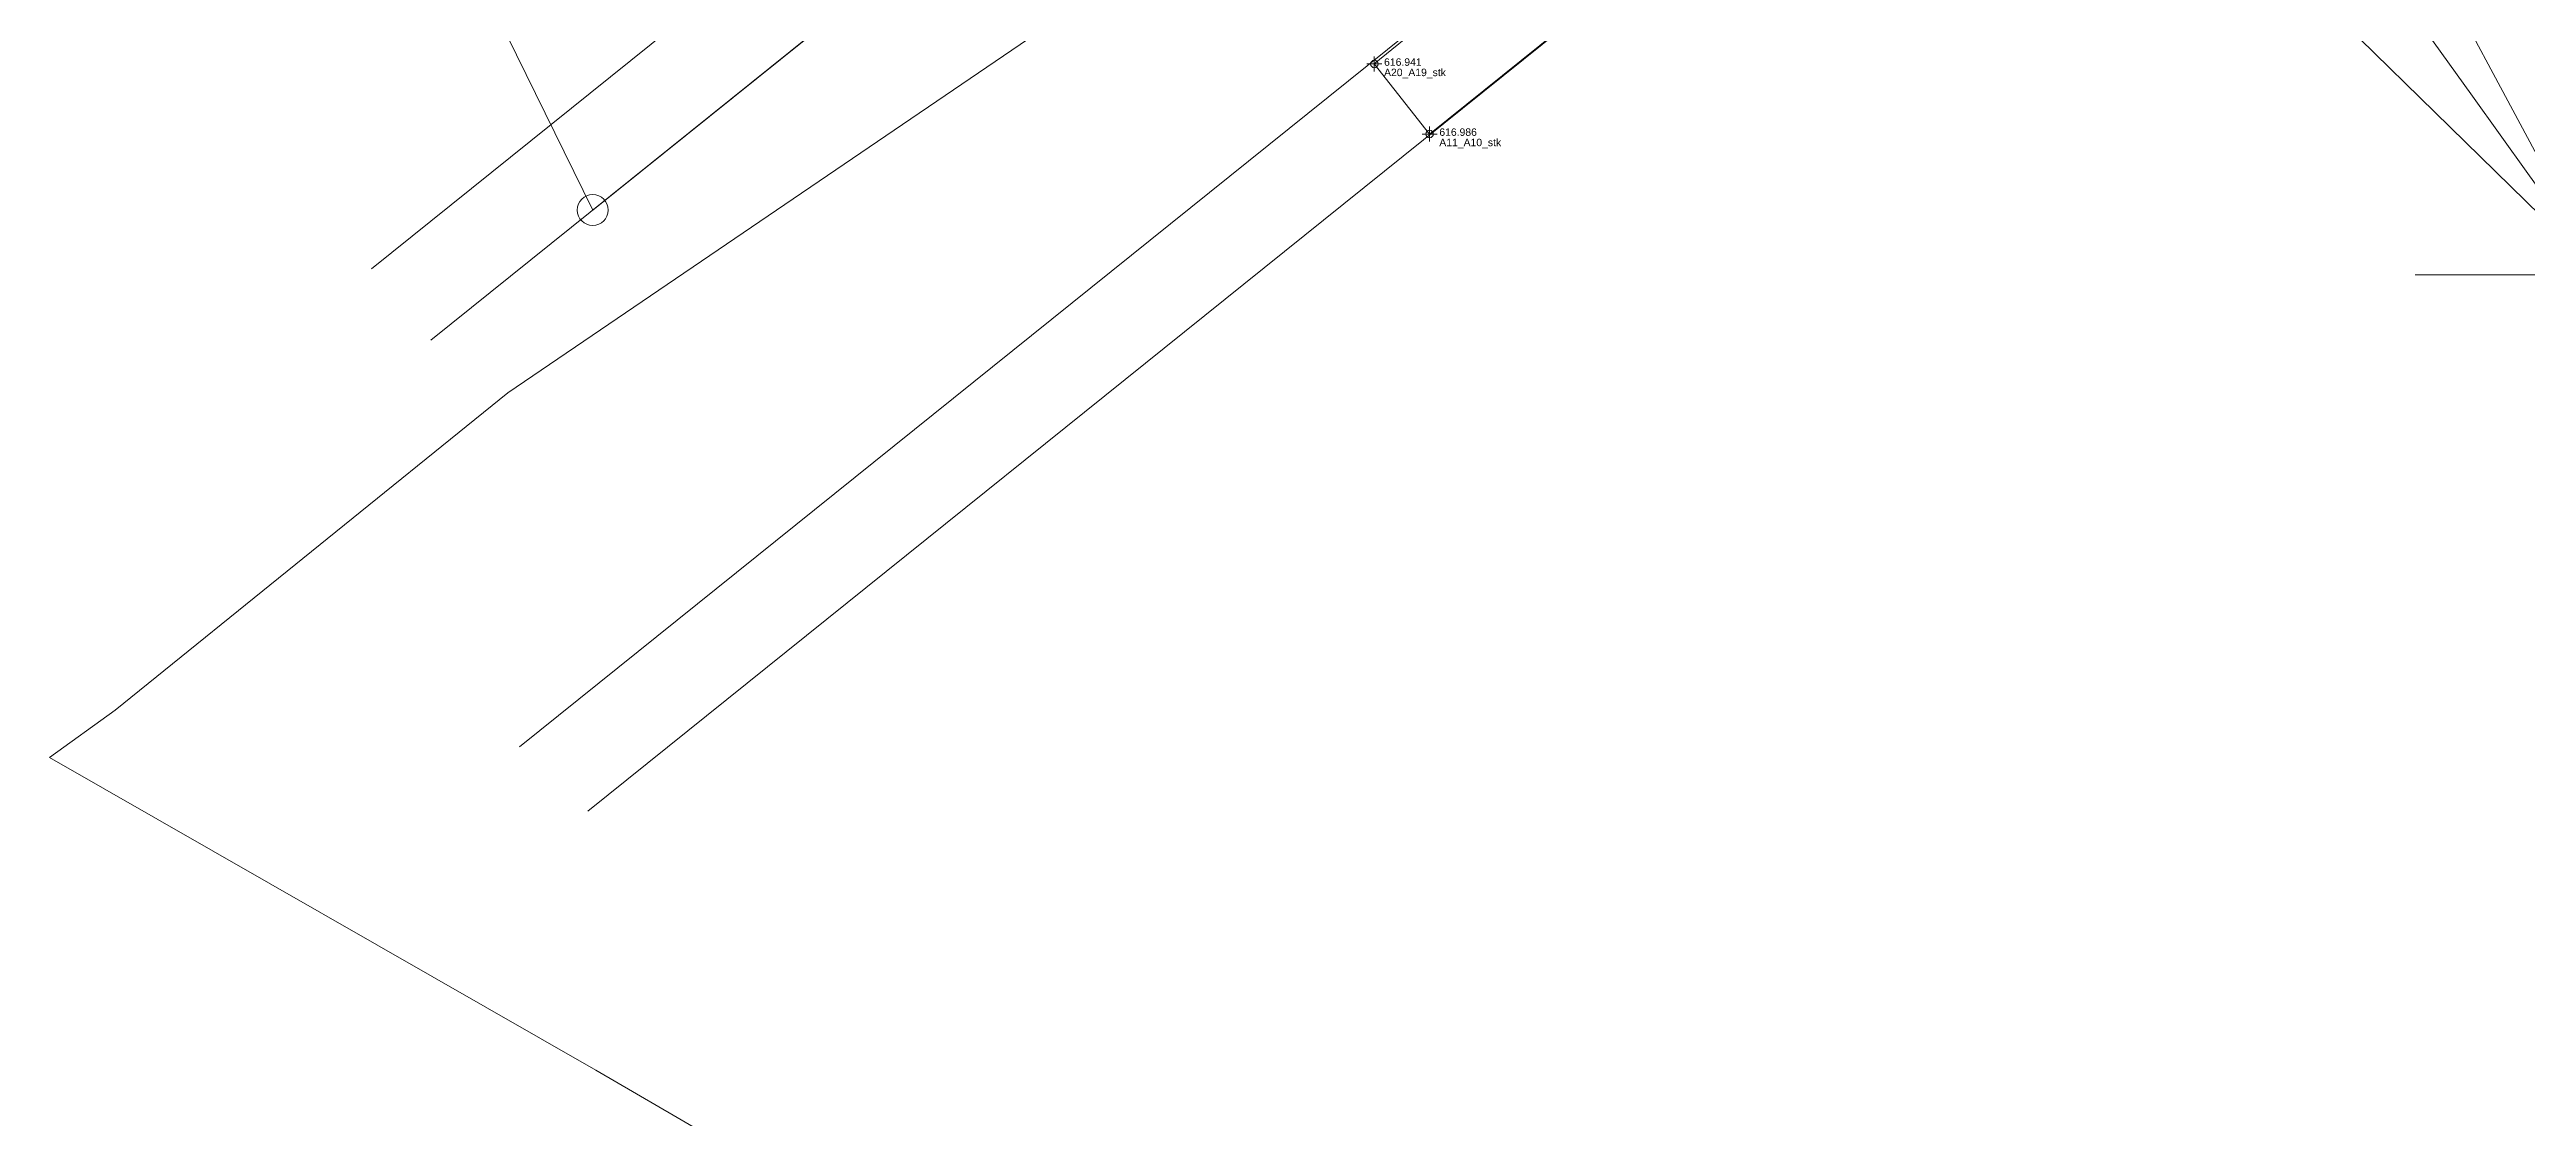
# Model space of a CAD drawing. Header units: metres. Extents: x 7511918 to 7512107, y 4692231 to 4692386.
# Drawn here: x 7511918.21 to 7511958.15, y 4692300.75 to 4692317.96 of the extents above; entities that cross this region are included whole.
import ezdxf

# ---------------------------------------------------------------- set-up
doc = ezdxf.new("R2010")
doc.units = ezdxf.units.M
doc.header["$PDMODE"] = 32
doc.header["$PDSIZE"] = 0.5
for name, color, linetype, lineweight in [('A - Rrugë_Pen_No__1', 7, 'Continuous', 0), ('germimi modeli trek', 1, 'Continuous', 0), ('Parcela Fqinje', 251, 'Continuous', 0), ('rruga_matjet', 45, 'Continuous', 0), ('terreni trek modelit', 132, 'Continuous', 0), ('vellimi  pikat', 97, 'Continuous', 0), ('vellimi  trek', 97, 'Continuous', 0), ('vellimi izo themelore', 97, 'Continuous', 0)]:
    doc.layers.add(name, color=color, linetype=linetype, lineweight=lineweight)
doc.styles.get("Standard").update_dxf_attribs({"font": 'arial.ttf'})

# ---------------------------------------------------------------- blocks, each defined once
blk = doc.blocks.new('*U344', base_point=(7511940.465, 4692316.601, 616.986))
at = {"layer": 'rruga_matjet', "linetype": 'ByBlock', "lineweight": -2}
for p, q in [((7511940.345, 4692316.601, 616.986), (7511940.585, 4692316.601, 616.986)), ((7511940.465, 4692316.481, 616.986), (7511940.465, 4692316.721, 616.986))]:
    blk.add_line(p, q, dxfattribs=at)
blk.add_circle((7511940.465, 4692316.601, 616.986), 0.06, dxfattribs=at)
at = {"layer": 'rruga_matjet', "linetype": 'ByBlock', "char_height": 0.12}
for s, insert, attachment_point in [('{\\fArial|b0|i0|c0|p34;\\C256;A11_A10_stk}', (7511940.622, 4692316.525, 616.986), 1), ('{\\fArial|b0|i0|c0|p34;\\C256;616.986}', (7511940.622, 4692316.631, 616.986), 4)]:
    blk.add_mtext(s, dxfattribs=dict(at, insert=insert, attachment_point=attachment_point))
blk = doc.blocks.new('*U347', base_point=(7511939.574, 4692317.73, 616.941))
at = {"layer": 'rruga_matjet', "linetype": 'ByBlock', "lineweight": -2}
for p, q in [((7511939.454, 4692317.73, 616.941), (7511939.694, 4692317.73, 616.941)), ((7511939.574, 4692317.61, 616.941), (7511939.574, 4692317.85, 616.941))]:
    blk.add_line(p, q, dxfattribs=at)
blk.add_circle((7511939.574, 4692317.73, 616.941), 0.06, dxfattribs=at)
at = {"layer": 'rruga_matjet', "linetype": 'ByBlock', "char_height": 0.12}
for s, insert, attachment_point in [('{\\fArial|b0|i0|c0|p34;\\C256;A20_A19_stk}', (7511939.731, 4692317.654, 616.941), 1), ('{\\fArial|b0|i0|c0|p34;\\C256;616.941}', (7511939.731, 4692317.76, 616.941), 4)]:
    blk.add_mtext(s, dxfattribs=dict(at, insert=insert, attachment_point=attachment_point))

msp = doc.modelspace()

# ---------------------------------------------------------------- linework, layer by layer
at = {"layer": 'A - Rrugë_Pen_No__1', "color": 5, "linetype": 'Continuous', "lineweight": 13}
for points in [[(7511923.403, 4692314.426), (7511977.414, 4692357.806), (7511977.851, 4692358.357), (7511978.027, 4692359.039), (7511977.913, 4692359.732), (7511977.528, 4692360.32), (7511972.741, 4692364.958), (7511968.144, 4692369.785), (7511963.744, 4692374.793)], [(7511924.358, 4692313.278), (7511979.135, 4692357.266), (7511979.783, 4692357.897), (7511980.312, 4692358.629), (7511980.705, 4692359.443), (7511981.002, 4692360.632), (7511981.013, 4692361.858), (7511980.737, 4692363.052), (7511980.189, 4692364.149), (7511979.399, 4692365.086), (7511974.582, 4692369.882), (7511969.971, 4692374.875)]]:
    msp.add_lwpolyline(points, dxfattribs=at)
for points in [[(7512057.317, 4692333.301, -0.166623), (7512008.192, 4692343.164, -0.026969), (7511992.916, 4692353.524, 0.354905), (7511983.439, 4692353.026), (7511972.538, 4692344.272), (7511925.79, 4692306.725)], [(7512057.317, 4692328.478, -0.165277), (7512005.772, 4692339.077, -0.032931), (7511987.41, 4692351.797), (7511986.673, 4692352.201), (7511985.843, 4692352.338), (7511985.015, 4692352.192), (7511984.282, 4692351.78), (7511967.317, 4692338.154), (7511926.891, 4692305.686)]]:
    msp.add_lwpolyline(points, format="xyb", dxfattribs=at)
at = {"layer": 'germimi modeli trek', "color": 1, "linetype": 'Continuous', "lineweight": 0}
for points in [[(7511952.192, 4692327.691, 617.257), (7511948.645, 4692324.808, 617.106), (7511959.359, 4692314.333, 617.127)], [(7511952.192, 4692327.691, 617.257), (7511959.359, 4692314.333, 617.127), (7511963.715, 4692318.075, 616.677)]]:
    msp.add_3dface(points, dxfattribs=at)
at = {"layer": 'Parcela Fqinje', "elevation": 609.752, "flags": 128}
msp.add_lwpolyline([(7512042.427, 4692243.089), (7512036.416, 4692234.41), (7512024.736, 4692231.331), (7512026.537, 4692239.37), (7512014.952, 4692250.065), (7512021.597, 4692257.99), (7512022.307, 4692258.85), (7512017.867, 4692262.99), (7512009.674, 4692254.166), (7511990.138, 4692265.631), (7511972.308, 4692273.251), (7511941.458, 4692293.101), (7511928.331, 4692300.748), (7511927.019, 4692301.512), (7511918.211, 4692306.549), (7511919.271, 4692307.313), (7511925.6, 4692312.428), (7511939.02, 4692321.55), (7511937.962, 4692322.418), (7511950.248, 4692331.332), (7511962.497, 4692339.88), (7511968.34, 4692344.458), (7511984.021, 4692356.967), (7511985.853, 4692355.253)], dxfattribs=at)
at = {"layer": 'rruga_matjet'}
msp.add_polyline3d([(7511977.387, 4692357.806, 619.84), (7511947.655, 4692333.937, 617.362), (7511938.212, 4692326.352, 617.264), (7511937.115, 4692328.317, 617.478), (7511931.708, 4692335.012, 617.51), (7511919.54, 4692330.522, 617.115), (7511924.362, 4692320.692, 616.987), (7511926.97, 4692315.376, 616.987), (7511938.668, 4692324.766, 617.224), (7511948.568, 4692332.719, 617.373), (7511979.122, 4692357.264, 619.879)], close=True, dxfattribs=at)
msp.add_polyline3d([(7511939.574, 4692317.73, 616.941), (7511940.465, 4692316.601, 616.986), (7511952.838, 4692326.546, 617.18), (7511984.282, 4692351.78, 619.849), (7511983.421, 4692353.012, 619.849), (7511951.951, 4692327.772, 617.213), (7511939.574, 4692317.73, 616.941)], dxfattribs=at)
msp.add_point((7511926.97, 4692315.376, 616.987), dxfattribs=at)
at = {"layer": 'terreni trek modelit', "color": 132, "linetype": 'Continuous', "lineweight": 0}
for points in [[(7511959.359, 4692314.333, 617.127), (7511952.192, 4692327.691, 617.257), (7511948.645, 4692324.808, 617.106)], [(7511959.359, 4692314.333, 617.127), (7511963.715, 4692318.075, 616.677), (7511952.192, 4692327.691, 617.257)]]:
    msp.add_3dface(points, dxfattribs=at)
at = {"layer": 'vellimi  pikat', "color": 97, "linetype": 'Continuous', "lineweight": 0}
msp.add_line((7511956.359, 4692314.333), (7511962.359, 4692314.333), dxfattribs=at)
at = {"layer": 'vellimi  trek', "color": 97, "linetype": 'Continuous', "lineweight": 0}
for points in [[(7511952.192, 4692327.691), (7511948.645, 4692324.808), (7511959.359, 4692314.333)], [(7511952.192, 4692327.691), (7511959.359, 4692314.333), (7511963.715, 4692318.075)]]:
    msp.add_3dface(points, dxfattribs=at)
at = {"layer": 'vellimi izo themelore', "color": 97, "linetype": 'Continuous', "lineweight": 0}
msp.add_lwpolyline([(7511959.359, 4692314.333), (7511959.286, 4692314.431), (7511959.106, 4692314.676), (7511958.76, 4692315.153), (7511958.174, 4692315.967), (7511957.282, 4692317.21), (7511956.267, 4692318.624), (7511955.183, 4692320.126), (7511954.089, 4692321.63), (7511953.039, 4692323.054), (7511952.091, 4692324.311), (7511951.3, 4692325.32), (7511950.819, 4692325.89), (7511950.566, 4692326.151), (7511950.455, 4692326.236), (7511950.418, 4692326.249), (7511950.35, 4692326.252), (7511950.205, 4692326.221), (7511949.973, 4692326.104), (7511949.648, 4692325.848), (7511949.251, 4692325.452), (7511948.905, 4692325.071), (7511948.655, 4692324.818)], dxfattribs=at)

# ---------------------------------------------------------------- block references
at = {"layer": 'rruga_matjet'}
for name, p in [('*U347', (7511939.574, 4692317.73, 616.941)), ('*U344', (7511940.465, 4692316.601, 616.986))]:
    msp.add_blockref(name, p, dxfattribs=at)

doc.saveas('drawing.dxf')
